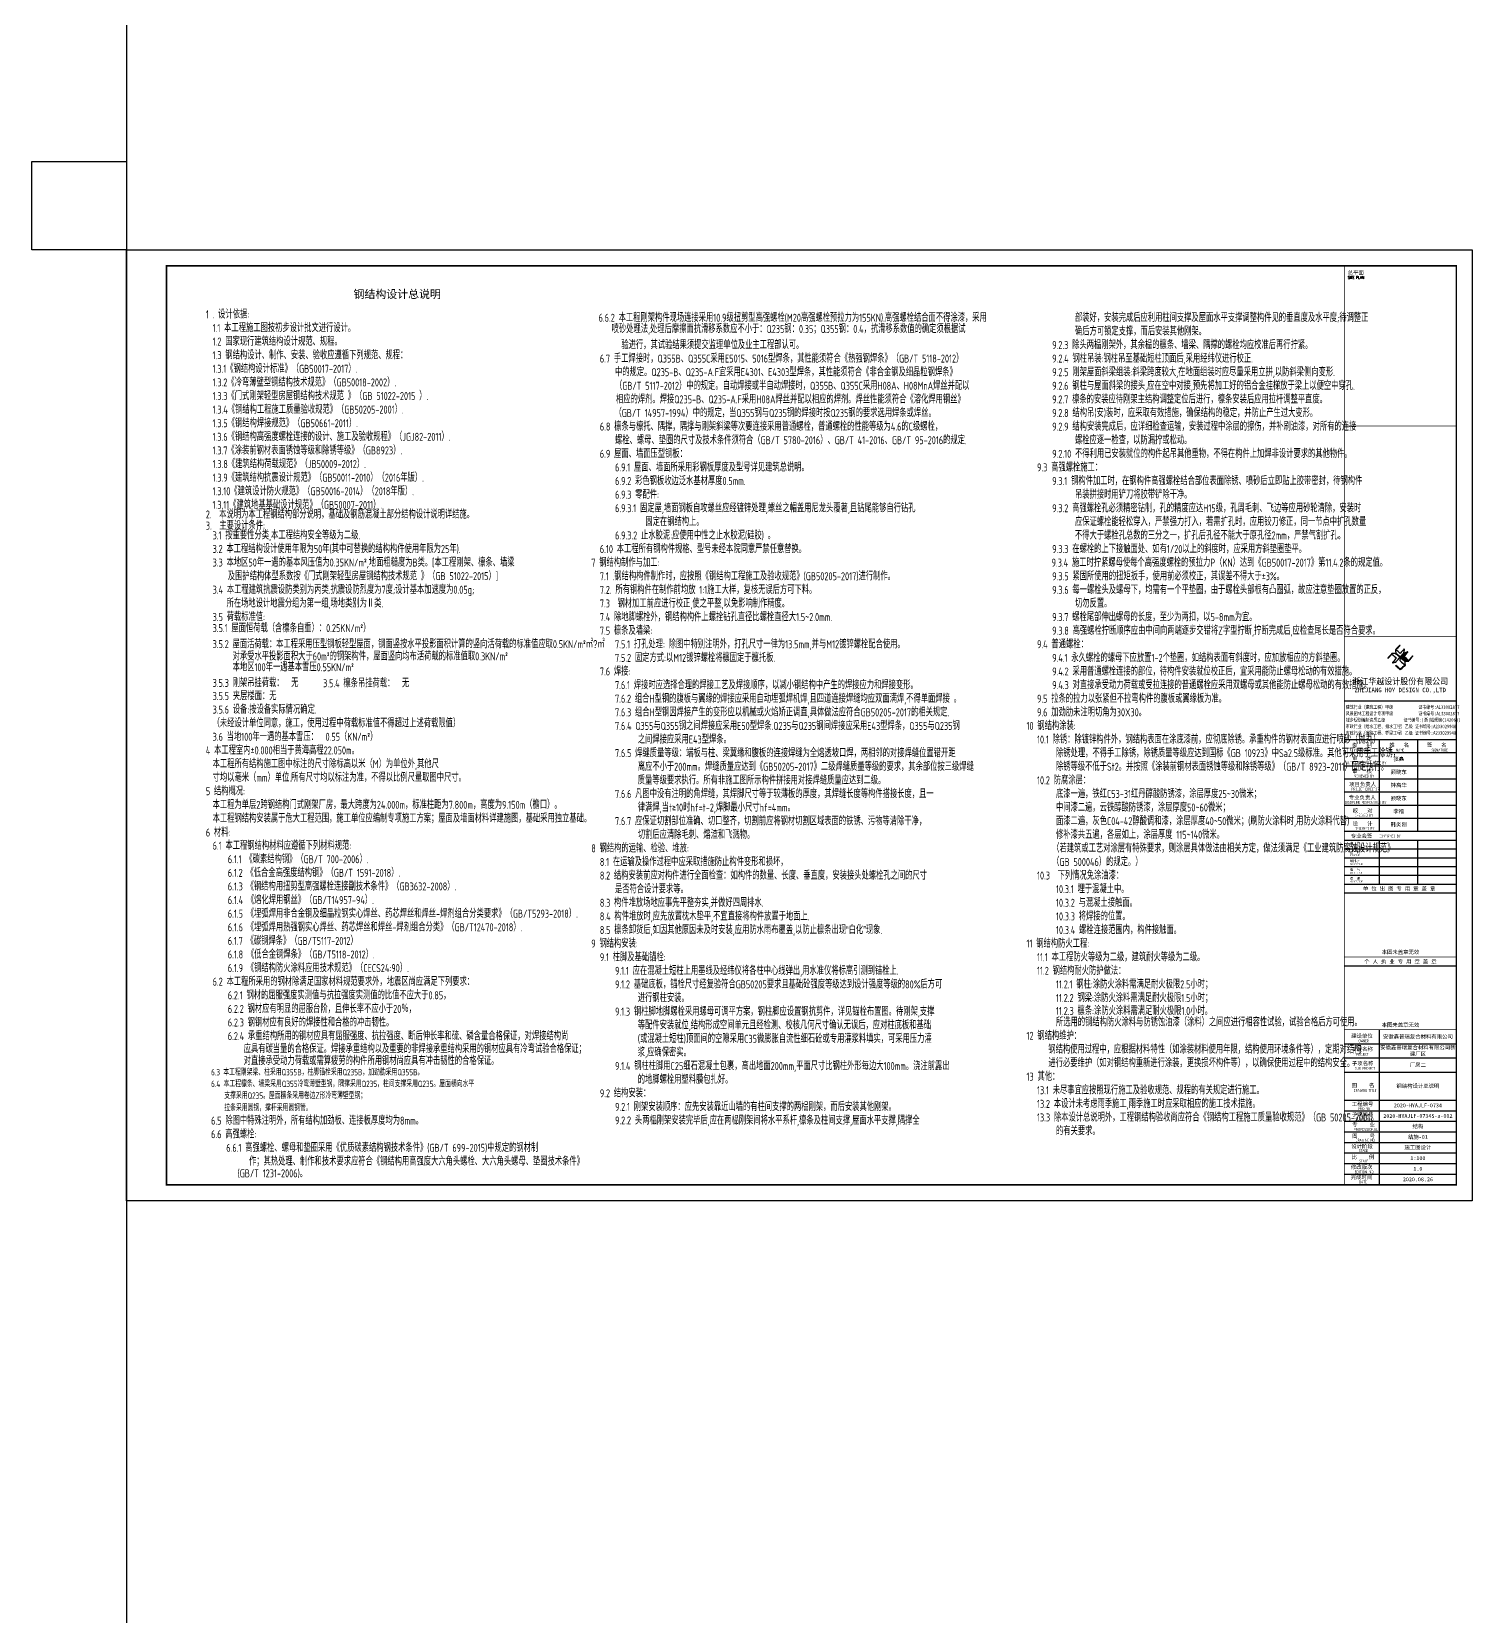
# Model space of a CAD drawing. Header units: millimetres. Extents: x 6950065 to 7140129, y 16284814 to 19754034.
# Drawn here: x 6950065 to 7040097, y 19009981 to 19108983 of the extents above; entities that cross this region are included whole.
import ezdxf
from ezdxf.enums import TextEntityAlignment as Align

# ---------------------------------------------------------------- set-up
doc = ezdxf.new("R2010")
doc.units = ezdxf.units.MM
doc.header["$LTSCALE"] = 1500
doc.header["$MEASUREMENT"] = 0
for name, color, linetype in [('C型钢', 6, 'Continuous'), ('PUB_TITLE', 4, 'Continuous'), ('TK', 4, 'Continuous'), ('USER', 3, 'Continuous')]:
    doc.layers.add(name, color=color, linetype=linetype)
doc.styles.add('-宋体', font='', dxfattribs={"width": 0.8})
doc.styles.add('11', font='')
doc.styles.add('HT', font='simhei.ttf', dxfattribs={"width": 0.7})
doc.styles.add('ROMANS', font='romans', dxfattribs={"width": 0.65, "height": 231.275})
doc.styles.add('TSSD_REIN', font='tssdeng.shx', dxfattribs={"width": 0.7, "bigfont": 'tssdchn.shx'})
doc.styles.add('图签宋体', font='', dxfattribs={"height": 300})
doc.styles.add('图签黑体', font='simhei.ttf', dxfattribs={"height": 550})
doc.styles.get('-宋体').set_extended_font_data('SimSun')
doc.styles.get('11').set_extended_font_data('SimSun')
doc.styles.get('图签宋体').set_extended_font_data('NSimSun')

# ---------------------------------------------------------------- blocks, each defined once
blk = doc.blocks.new('A$C053D6479')
at = {"layer": 'PUB_TITLE'}
h = blk.add_hatch(color=256, dxfattribs=at)
h.dxf.hatch_style = 1
edge = h.paths.add_edge_path()
edge.add_spline(control_points=[(1026, 827), (1105, 920), (1188, 1008), (1266, 1102)], knot_values=[13, 13, 13, 13, 14, 14, 14, 14], degree=3, periodic=0)
edge.add_spline(control_points=[(1266, 1102), (1258, 1111), (1249, 1119), (1239, 1116)], knot_values=[12, 12, 12, 12, 13, 13, 13, 13], degree=3, periodic=0)
edge.add_spline(control_points=[(1239, 1116), (1210, 1107), (1179, 1092), (1144, 1077)], knot_values=[11, 11, 11, 11, 12, 12, 12, 12], degree=3, periodic=0)
edge.add_spline(control_points=[(1144, 1077), (1109, 1063), (1069, 1053), (1047, 1038)], knot_values=[10, 10, 10, 10, 11, 11, 11, 11], degree=3, periodic=0)
edge.add_spline(control_points=[(1047, 1038), (1028, 1026), (1007, 992), (991, 972)], knot_values=[9, 9, 9, 9, 10, 10, 10, 10], degree=3, periodic=0)
edge.add_spline(control_points=[(991, 972), (942, 913), (899, 868), (849, 810)], knot_values=[8, 8, 8, 8, 9, 9, 9, 9], degree=3, periodic=0)
edge.add_spline(control_points=[(849, 810), (842, 801), (822, 776), (822, 775)], knot_values=[7, 7, 7, 7, 8, 8, 8, 8], degree=3, periodic=0)
edge.add_spline(control_points=[(822, 775), (823, 771), (848, 752), (859, 744)], knot_values=[6, 6, 6, 6, 7, 7, 7, 7], degree=3, periodic=0)
edge.add_spline(control_points=[(859, 744), (949, 670), (1035, 592), (1122, 521)], knot_values=[5, 5, 5, 5, 6, 6, 6, 6], degree=3, periodic=0)
edge.add_spline(control_points=[(1122, 521), (1153, 527), (1185, 530), (1217, 533)], knot_values=[4, 4, 4, 4, 5, 5, 5, 5], degree=3, periodic=0)
edge.add_spline(control_points=[(1217, 533), (1246, 535), (1293, 532), (1316, 542)], knot_values=[3, 3, 3, 3, 4, 4, 4, 4], degree=3, periodic=0)
edge.add_spline(control_points=[(1316, 542), (1327, 547), (1338, 565), (1349, 579)], knot_values=[2, 2, 2, 2, 3, 3, 3, 3], degree=3, periodic=0)
edge.add_spline(control_points=[(1349, 579), (1423, 670), (1507, 759), (1572, 848)], knot_values=[1, 1, 1, 1, 2, 2, 2, 2], degree=3, periodic=0)
edge.add_spline(control_points=[(1572, 848), (1564, 852), (1561, 861), (1551, 862)], knot_values=[0, 0, 0, 0, 1, 1, 1, 1], degree=3, periodic=0)
edge.add_spline(control_points=[(1551, 862), (1469, 769), (1393, 671), (1310, 579)], knot_values=[15, 15, 15, 15, 16, 16, 16, 16], degree=3, periodic=0)
edge.add_spline(control_points=[(1310, 579), (1216, 662), (1118, 742), (1026, 827)], knot_values=[14, 14, 14, 14, 15, 15, 15, 15], degree=3, periodic=0)
at = {"layer": 'TK'}
for points, knots in [([(555, 949), (624, 891), (699, 833), (760, 773), (689, 691), (614, 604), (539, 517), (529, 505), (516, 487), (506, 482), (492, 475), (469, 472), (452, 467), (416, 456), (383, 448), (342, 438), (323, 433), (297, 422), (293, 440), (291, 452), (313, 470), (322, 480), (400, 566), (477, 652), (553, 736), (460, 815), (366, 894), (270, 970), (183, 883), (101, 791), (16, 703), (-18, 714), (9, 735), (28, 755), (103, 838), (192, 930), (266, 1005), (319, 1009), (387, 1005), (442, 1007), (456, 1008), (472, 1011), (485, 1007), (507, 1000), (534, 967), (555, 949)], [0, 0, 0, 0, 1, 1, 1, 2, 2, 2, 3, 3, 3, 4, 4, 4, 5, 5, 5, 6, 6, 6, 7, 7, 7, 8, 8, 8, 9, 9, 9, 10, 10, 10, 11, 11, 11, 12, 12, 12, 13, 13, 13, 14, 14, 14, 15, 15, 15, 15]), ([(1031, 1298), (1066, 1286), (1054, 1262), (1045, 1224), (1036, 1188), (1031, 1158), (1024, 1121), (1020, 1104), (1017, 1085), (1012, 1071), (1004, 1052), (976, 1026), (956, 1003), (906, 946), (866, 899), (814, 839), (806, 829), (789, 806), (787, 806), (777, 804), (728, 856), (719, 864), (651, 922), (580, 978), (514, 1036), (509, 1106), (488, 1176), (479, 1247), (570, 1343), (663, 1436), (758, 1526), (764, 1523), (768, 1518), (774, 1515), (693, 1422), (599, 1343), (520, 1249), (607, 1171), (698, 1096), (789, 1021), (874, 1109), (950, 1206), (1031, 1298)], [0, 0, 0, 0, 1, 1, 1, 2, 2, 2, 3, 3, 3, 4, 4, 4, 5, 5, 5, 6, 6, 6, 7, 7, 7, 8, 8, 8, 9, 9, 9, 10, 10, 10, 11, 11, 11, 12, 12, 12, 13, 13, 13, 14, 14, 14, 14]), ([(1551, 862), (1561, 861), (1564, 852), (1572, 848), (1507, 759), (1423, 670), (1349, 579), (1338, 565), (1327, 547), (1316, 542), (1293, 532), (1246, 535), (1217, 533), (1185, 530), (1153, 527), (1122, 521), (1035, 592), (949, 670), (859, 744), (848, 752), (823, 771), (822, 775), (822, 776), (842, 801), (849, 810), (899, 868), (942, 913), (991, 972), (1007, 992), (1028, 1026), (1047, 1038), (1069, 1053), (1109, 1063), (1144, 1077), (1179, 1092), (1210, 1107), (1239, 1116), (1249, 1119), (1258, 1111), (1266, 1102), (1188, 1008), (1105, 920), (1026, 827), (1118, 742), (1216, 662), (1310, 579), (1393, 671), (1469, 769), (1551, 862)], [0, 0, 0, 0, 1, 1, 1, 2, 2, 2, 3, 3, 3, 4, 4, 4, 5, 5, 5, 6, 6, 6, 7, 7, 7, 8, 8, 8, 9, 9, 9, 10, 10, 10, 11, 11, 11, 12, 12, 12, 13, 13, 13, 14, 14, 14, 15, 15, 15, 16, 16, 16, 16]), ([(1097, 490), (1100, 425), (1106, 361), (1107, 294), (1018, 207), (925, 121), (830, 33), (818, 21), (800, 0), (787, 0), (768, -1), (725, 49), (712, 60), (662, 103), (616, 143), (568, 186), (545, 207), (518, 224), (499, 250), (501, 259), (511, 261), (516, 267), (609, 192), (696, 111), (785, 33), (883, 118), (977, 208), (1070, 298), (992, 373), (892, 456), (803, 534), (791, 544), (768, 561), (766, 569), (761, 588), (776, 634), (780, 655), (785, 690), (788, 721), (795, 746), (897, 661), (998, 576), (1097, 490)], [0, 0, 0, 0, 1, 1, 1, 2, 2, 2, 3, 3, 3, 4, 4, 4, 5, 5, 5, 6, 6, 6, 7, 7, 7, 8, 8, 8, 9, 9, 9, 10, 10, 10, 11, 11, 11, 12, 12, 12, 13, 13, 13, 14, 14, 14, 14])]:
    blk.add_open_spline(points, degree=3, knots=knots, dxfattribs=at)
blk = doc.blocks.new('GeYuanFrame_32007466', base_point=(20.09, 4.53))
at = {"layer": 'PUB_TITLE'}
for points in [[(803.09, 235.33), (803.09, 292.73)], [(827.09, 235.33), (827.09, 292.73)], [(803.09, 202.33), (803.09, 229.83)], [(827.09, 202.33), (827.09, 229.83)], [(803.09, 14.53), (803.09, 111.33)]]:
    blk.add_lwpolyline(points, dxfattribs=at)
at = {"layer": 'TK'}
for p, q in [((781.09, 316.93), (851.09, 316.93)), ((781.09, 284.53), (851.09, 284.53)), ((781.09, 276.33), (851.09, 276.33)), ((781.09, 268.13), (851.09, 268.13)), ((781.09, 259.93), (851.09, 259.93)), ((781.09, 251.73), (851.09, 251.73)), ((781.09, 243.53), (851.09, 243.53)), ((781.09, 235.33), (851.09, 235.33)), ((781.09, 235.33), (851.09, 235.33)), ((781.09, 102.53), (851.09, 102.53)), ((781.09, 93.73), (851.09, 93.73)), ((781.09, 84.93), (803.09, 84.93)), ((781.09, 84.93), (851.09, 84.93)), ((781.09, 67.37), (851.09, 67.37)), ((781.09, 67.33), (851.09, 67.33)), ((781.09, 60.77), (851.09, 60.77)), ((781.09, 54.17), (851.09, 54.17)), ((781.09, 47.57), (851.09, 47.57)), ((781.09, 40.97), (851.09, 40.97)), ((781.09, 34.37), (851.09, 34.37)), ((781.09, 27.77), (851.09, 27.77)), ((781.09, 21.17), (851.09, 21.17)), ((781.09, 14.53), (851.09, 14.53))]:
    blk.add_line(p, q, dxfattribs=at)
blk.add_lwpolyline([(20.09, 4.53), (20.09, 598.53), (861.09, 598.53), (861.09, 4.53)], close=True, dxfattribs=at)
at = {"layer": 'TK', "const_width": 1}
blk.add_lwpolyline([(45.09, 588.53), (851.09, 588.53), (851.09, 14.53), (45.09, 14.53)], close=True, dxfattribs=at)
at = {"layer": 'TK'}
for points, const_width in [([(781.09, 588.53), (781.09, 14.53)], 0.4), ([(781.09, 488.5), (851.09, 488.5)], 0.35), ([(781.09, 357.14), (851.09, 357.14)], 0.35), ([(781.09, 292.73), (851.09, 292.73)], 0.35), ([(781.09, 292.73), (851.09, 292.73)], 0.35), ([(781.09, 235.33), (851.09, 235.33)], 0.35), ([(781.09, 202.33), (851.09, 202.33)], 0.35), ([(781.09, 156.83), (851.09, 156.83)], 0.35), ([(781.09, 111.33), (851.09, 111.33)], 0.35), ([(781.09, 67.37), (851.09, 67.37)], 0.35)]:
    blk.add_lwpolyline(points, dxfattribs=dict(at, const_width=const_width))
for points in [[(781.09, 292.73), (851.09, 292.73)], [(781.09, 235.33), (851.09, 235.33)], [(781.09, 229.83), (851.09, 229.83)], [(781.09, 224.33), (851.09, 224.33)], [(781.09, 218.83), (851.09, 218.83)], [(781.09, 213.33), (851.09, 213.33)], [(781.09, 207.83), (851.09, 207.83)], [(781.09, 202.33), (851.09, 202.33)], [(781.09, 196.83), (851.09, 196.83)], [(781.09, 151.33), (851.09, 151.33)]]:
    blk.add_lwpolyline(points, dxfattribs=at)
at = {"layer": 'PUB_TITLE', "xscale": 0.01000000000021828, "yscale": 0.01000000000021828, "zscale": 0.01}
blk.add_blockref('A$C053D6479', (808.19, 336.27), dxfattribs=at)
at = {"layer": 'TK', "style": '图签宋体'}
for s, height, p in [('总平面', 2.4, (783.23, 583.28)), ('类   别', 2.4, (785.97, 288.09)), ('姓   名', 2.4, (809.2, 288.09)), ('签   名', 2.4, (832.68, 288.09)), ('审   定', 2.4, (785.97, 279.89)), ('审   核', 2.4, (785.97, 271.69)), ('专业负责人', 2.4, (783.89, 255.29)), ('项目负责人', 2.4, (784.13, 263.49)), ('校   对', 2.4, (786.38, 247.09)), ('设   计', 2.4, (786.36, 238.89)), ('建  筑', 1.44, (784.61, 227.11)), ('专业会签', 2.4, (785.12, 231.24)), ('结  构', 1.44, (784.61, 221.61)), ('给排水', 1.44, (784.61, 216.11)), ('电  气', 1.44, (784.61, 210.61)), ('暖  通', 1.44, (784.61, 205.11)), ('单 位 出 图 专 用 章 盖 章', 2.4, (792.72, 198.35)), ('本图未盖章无效', 2.4, (804.43, 158.7)), ('个 人 执 业 专 用 章 盖 章', 2.4, (793.52, 152.77)), ('建设单位', 2.4, (785.39, 106.33)), ('本图未盖章无效', 2.4, (804.43, 113.2)), ('工程名称', 2.4, (785.47, 98.12)), ('子项名称', 2.4, (785.85, 89.14)), ('图    名', 2.4, (785.63, 75.5)), ('工程编号', 2.4, (785.77, 63.77)), ('子项编号', 2.4, (785.77, 57.19)), ('专    业', 2.4, (786.01, 50.88)), ('设计阶段', 2.4, (785.45, 37.32)), ('图    号', 2.4, (786.02, 43.77)), ('比    例', 2.4, (785.59, 30.63)), ('完成时间', 2.4, (785.11, 18.02)), ('修改版次', 2.4, (785.24, 24.41))]:
    blk.add_text(s, height=height, dxfattribs=at).set_placement(p)
at = {"layer": 'TK'}
for s, height, style, width, p in [('SITE PLAN', 1.697, 'ROMANS', 0.76, (783.35, 580.49)), ('建筑行业（建筑工程）甲级           证书编号:A133002877', 2.2, '-宋体', 0.8, (782, 311.83)), ('风景园林工程设计专项甲级           证书编号:A133002877', 2.2, '-宋体', 0.8, (782, 307.81)), ('城乡规划编制资质乙级        证书编号:[浙]城规编(142069)', 2.2, '-宋体', 0.8, (782, 303.82)), ('市政行业（给水工程、排水工程）乙级 证书编号:A233029948', 2.2, '-宋体', 0.8, (782, 299.74)), ('市政行业（道路工程、桥梁工程）乙级 证书编号:A233029948', 2.2, '-宋体', 0.8, (782, 295.69)), ('AUTHORIZED FOR ISSUE BY', 1.8, 'TSSD_REIN', 0.7, (782.12, 277.17)), ('CATEGORY', 1.8, 'TSSD_REIN', 0.7, (788.32, 285.17)), ('NAME', 1.8, 'TSSD_REIN', 0.7, (813.51, 285.17)), ('SIGNATURE', 1.8, 'TSSD_REIN', 0.7, (835.66, 285.17)), ('REVIEWED BY', 1.8, 'TSSD_REIN', 0.7, (787.36, 268.91)), ('PROJECT DIRECTOR', 1.8, 'TSSD_REIN', 0.7, (785.55, 260.74)), ('DISCIPLINE RESPONSIBLE BY', 1.8, 'TSSD_REIN', 0.7, (781.57, 252.48)), ('CHECKED BY', 1.8, 'TSSD_REIN', 0.7, (787.75, 244.44)), ('DESIGNED BY', 1.8, 'TSSD_REIN', 0.7, (787.76, 236.27)), ('CONFIRMED BY', 1.8, 'TSSD_REIN', 0.7, (802.94, 231.42)), ('ARCHITECTURE', 1.08, 'TSSD_REIN', 0.7, (784.65, 225.34)), ('STRUCTURE', 1.08, 'TSSD_REIN', 0.7, (784.65, 219.84)), ('ARCHITECTURE', 1.08, 'TSSD_REIN', 0.7, (784.65, 214.34)), ('ARCHITECTURE', 1.08, 'TSSD_REIN', 0.7, (784.65, 208.84)), ('ARCHITECTURE', 1.08, 'TSSD_REIN', 0.7, (784.65, 203.34)), ('OWNER', 1.8, 'TSSD_REIN', 0.7, (789.98, 103.48)), ('PROJECT', 1.8, 'TSSD_REIN', 0.7, (788.52, 95.02)), ('SUB-PROJECT', 1.8, 'TSSD_REIN', 0.7, (787.86, 86.3)), ('DRAWING TITLE', 1.8, 'TSSD_REIN', 0.7, (786.97, 72.53)), ('PRO N0.', 1.8, 'TSSD_REIN', 0.7, (790.01, 61.15)), ('PROFESSIONAL', 1.8, 'TSSD_REIN', 0.8, (786.88, 48.15)), ('SUBITEM NO.', 1.8, 'TSSD_REIN', 0.7, (788.15, 54.58)), ('DRAWING NO.', 1.8, 'TSSD_REIN', 0.7, (788.19, 41.45)), ('STAGE', 1.8, 'TSSD_REIN', 0.7, (790.09, 35.03)), ('SCALE', 1.8, 'TSSD_REIN', 0.7, (790.38, 28.42)), ('EDITION NO.', 1.8, 'TSSD_REIN', 0.8, (787.53, 21.64)), ('DATE', 1.8, 'TSSD_REIN', 0.7, (790.33, 15.45))]:
    blk.add_text(s, height=height, dxfattribs=dict(at, style=style, width=width)).set_placement(p)
for s, height, style, width, p in [('浙江华越设计股份有限公司', 3.96, 'HT', 0.9, (816.07, 329.16)), ('ZHEJIANG HOY DESIGN CO.,LTD', 2.8, '图签黑体', 1.11, (816.06, 323.29))]:
    blk.add_text(s, height=height, dxfattribs=dict(at, style=style, width=width)).set_placement(p, align=Align.MIDDLE)
at = {"layer": 'TK', "char_height": 2.4, "attachment_point": 5, "style": '图签宋体'}
for s, insert, width in [('张矗', (815.09, 280.4), 24), ('顾晓东', (815.09, 272.23), 24), ('钟高华', (815.09, 264.03), 24), ('顾晓东', (815.09, 255.76), 24), ('李福', (815.09, 247.63), 24), ('韩炎刚', (815.09, 239.43), 24), ('安徽鑫普瑞复合材料有限公司新建厂区', (827.09, 98.13), 48), ('安徽鑫普瑞复合材料有限公司', (827.09, 106.93), 48), ('厂房二', (827.09, 89.33), 48), ('钢结构设计总说明', (827.09, 76.13), 48), ('2020-HYAJLF-0734', (827.09, 64.07), 48), ('2020-HYAJLF-0734S-a-002', (827.09, 57.47), 48), ('结构', (827.09, 50.87), 48), ('结施-01', (827.09, 44.27), 48), ('施工图设计', (827.09, 37.67), 48), ('1:100', (827.09, 31.07), 48), ('1.0', (827.09, 24.47), 48), ('2020.08.26', (827.09, 17.88), 48)]:
    blk.add_mtext(s, dxfattribs=dict(at, insert=insert, width=width))

msp = doc.modelspace()

# ---------------------------------------------------------------- linework, layer by layer
at = {"layer": 'C型钢', "color": 3}
msp.add_lwpolyline([(6955997, 19754034.2), (6955997, 16284813.9)], dxfattribs=at)
msp.add_lwpolyline([(6950064.6, 19100872.3), (6955997, 19100872.3), (6955997, 19095346), (6950064.6, 19095346)], close=True, dxfattribs=at)

# ---------------------------------------------------------------- block references
at = {"layer": 'C型钢', "color": 3, "xscale": 100, "yscale": 100, "zscale": 100}
msp.add_blockref('GeYuanFrame_32007466', (6955997, 19035946), dxfattribs=at)

# ---------------------------------------------------------------- texts
at = {"style": '11'}
msp.add_text('钢结构设计总说明', height=500, dxfattribs=at).set_placement((6970179.4, 19092337))
at = {"color": 145, "style": 'TSSD_REIN', "width": 0.7}
for s, p in [('1 . 设计依据:', (6960947.2, 19091071.5)), ('2.  本说明为本工程钢结构部分说明，基础及钢筋混凝土部分结构设计说明详结施。', (6960947.2, 19078572.5)), ('3.  主要设计条件:', (6960947.2, 19077873.5)), ('7 钢结构制作与加工:', (6985036.4, 19075560.5)), ('10 钢结构涂装:', (7012235.7, 19065360.5)), ('5 结构概况:', (6960947.2, 19061279.9)), ('6 材料:', (6960947.2, 19058699.2)), ('8 钢结构的运输、检验、堆放:', (6985036.4, 19057710.5)), ('9 钢结构安装:', (6985036.4, 19051760.5)), ('11 钢结构防火工程:', (7012235.7, 19051760.5)), ('12 钢结构维护：', (7012235.7, 19045997.2)), ('13 其他：', (7012235.7, 19043447.2))]:
    msp.add_text(s, height=500, dxfattribs=at).set_placement(p)
at = {"style": 'TSSD_REIN', "width": 0.7}
for s, p in [('1.1 本工程施工图按初步设计批文进行设计。', (6961371.8, 19090221.5)), ('    6.6.2 本工程刚架构件现场连接采用10.9级扭剪型高强螺栓(M20高强螺栓预拉力为155KN).高强螺栓结合面不得涂漆，采用', (6984544.1, 19090860.5)), ('          部装好，安装完成后应利用柱间支撑及屋面水平支撑调整构件见的垂直度及水平度;待调整正', (7012892.4, 19090860.5)), ('1.2 国家现行建筑结构设计规范、规程。', (6961371.8, 19089371.5)), ('          验进行，其试验结果须提交监理单位及业主工程部认可。', (6984544.1, 19089160.5)), ('    9.2.3 除头两榀刚架外，其余榀的檩条、墙梁、隅撑的螺栓均应校准后再行拧紧。', (7012892.4, 19089160.5)), ('          确后方可锁定支撑，而后安装其他刚架。', (7012892.4, 19090010.5)), ('1.3 钢结构设计、制作、安装、验收应遵循下列规范、规程：', (6961371.8, 19088521.5)), ('6.7 手工焊接时，Q355B、Q355C采用E5015、5016型焊条，其性能须符合《热强钢焊条》（GB/T 5118-2012）', (6985571.1, 19088310.5)), ('    9.2.4 钢柱吊装:钢柱吊至基础短柱顶面后,采用经纬仪进行校正.', (7012892.4, 19088310.5)), ('1.3.1《钢结构设计标准》（GB50017-2017）.', (6961371.8, 19087671.5)), ('    中的规定。Q235-B、Q235-A.F宜采用E4301、E4303型焊条，其性能须符合《非合金钢及细晶粒钢焊条》', (6985571.1, 19087460.5)), ('    9.2.5 刚架屋面斜梁组装:斜梁跨度较大,在地面组装时应尽量采用立拼,以防斜梁侧向变形.', (7012892.4, 19087460.5)), ('1.3.2《冷弯薄壁型钢结构技术规范》（GB50018-2002）.', (6961371.8, 19086821.5)), ('    （GB/T 5117-2012）中的规定。自动焊接或半自动焊接时，Q355B、Q355C采用H08A、H08MnA焊丝并配以', (6985571.1, 19086610.5)), ('    9.2.6 钢柱与屋面斜梁的接头,应在空中对接,预先将加工好的铝合金挂梯放于梁上以便空中穿孔.', (7012892.4, 19086610.5)), ('1.3.3《门式刚架轻型房屋钢结构技术规范 》（GB 51022-2015 ）.', (6961371.8, 19085971.5)), ('1.3.4《钢结构工程施工质量验收规范》（GB50205-2001）.', (6961371.8, 19085121.5)), ('    相应的焊剂。焊接Q235-B、Q235-A.F采用H08A焊丝并配以相应的焊剂。焊丝性能须符合《溶化焊用钢丝》', (6985631.1, 19085760.5)), ('    9.2.7 檩条的安装应待刚架主结构调整定位后进行，檩条安装后应用拉杆调整平直度。', (7012892.4, 19085760.5)), ('1.3.5《钢结构焊接规范》（GB50661-2011）.', (6961371.8, 19084271.5)), ('   （GB/T 14957-1994）中的规定，当Q355钢与Q235钢的焊接时按Q235钢的要求选用焊条或焊丝。', (6985776.6, 19084910.5)), ('    9.2.8 结构吊(安)装时，应采取有效措施，确保结构的稳定，并防止产生过大变形。', (7012892.4, 19084910.5)), ('1.3.6《钢结构高强度螺栓连接的设计、施工及验收规程》（JGJ82-2011）.', (6961371.8, 19083421.5)), ('6.8 檩条与檩托、隅撑，隅撑与刚架斜梁等次要连接采用普通螺栓，普通螺栓的性能等级为4.6的C级螺栓，', (6985571.1, 19084060.5)), ('    螺栓、螺母、垫圈的尺寸及技术条件须符合（GB/T 5780-2016）、GB/T 41-2016、GB/T 95-2016的规定.', (6985571.1, 19083210.5)), ('    9.2.9 结构安装完成后，应详细检查运输，安装过程中涂层的擦伤，并补刷油漆，对所有的连接', (7012892.4, 19084060.5)), ('          螺栓应逐一检查，以防漏拧或松动。', (7012892.4, 19083210.5)), ('1.3.7《涂装前钢材表面锈蚀等级和除锈等级》（GB8923）.', (6961371.8, 19082571.5)), ('6.9 屋面、墙面压型钢板：', (6985571.1, 19082360.5)), ('    9.2.10 不得利用已安装就位的构件起吊其他重物，不得在构件上加焊非设计要求的其他物件。', (7012892.4, 19082360.5)), ('1.3.8《建筑结构荷载规范》（JB50009-2012）.', (6961371.8, 19081721.5)), ('9.3 高强螺栓施工：', (7012892.4, 19081510.5)), ('1.3.9《建筑结构抗震设计规范》（GB50011-2010）（2016年版）.', (6961371.8, 19080871.5)), ('    9.3.1 钢构件加工时，在钢构件高强螺栓结合部位表面除锈、喷砂后立即贴上胶带密封，待钢构件', (7012892.4, 19080660.5)), ('1.3.10《建筑设计防火规范》（GB50016-2014）（2018年版）.', (6961371.8, 19080021.5)), ('1.3.11《建筑地基基础设计规范》（GB50007-2011）.', (6961371.8, 19079171.5)), ('    6.9.3 零配件:', (6985571.1, 19079810.5)), ('          吊装拼接时用铲刀将胶带铲除干净。', (7012892.4, 19079810.5)), ('    6.9.3.1 固定屋,墙面钢板自攻螺丝应经镀锌处理,螺丝之帽盖用尼龙头覆著,且钻尾能够自行钻孔', (6985571.1, 19078960.5)), ('    9.3.2 高强螺栓孔必须精密钻制，孔的精度应达H15级，孔周毛刺、飞边等应用砂轮清除，安装时', (7012892.4, 19078960.5)), ('    6.9.3.2 止水胶泥:应使用中性之止水胶泥(硅胶) 。', (6985571.1, 19077260.5)), ('            固定在钢结构上。', (6985571.1, 19078110.5)), ('          应保证螺栓能轻松穿入，严禁强力打入，若需扩孔时，应用铰刀修正，同一节点中扩孔数量', (7012892.4, 19078110.5)), ('          不得大于螺栓孔总数的三分之一，扩孔后孔径不能大于原孔径2mm，严禁气割扩孔。', (7012892.4, 19077260.5)), ('6.10 本工程所有钢构件规格、型号未经本院同意严禁任意替换。', (6985571.1, 19076410.5)), ('    9.3.3 在螺栓的上下接触面处、如有1/20以上的斜度时，应采用方斜垫圈垫平。', (7012892.4, 19076410.5)), ('   9.3.4 施工时拧紧螺母使每个高强度螺栓的预拉力P（KN）达到《GB50017-2017》第11.4.2条的规定值。', (7013090.8, 19075560.5)), ('7.1 .钢结构构件制作时，应按照《钢结构工程施工及验收规范》(GB50205-2017)进行制作。', (6985571.1, 19074710.5)), ('    9.3.5 紧固所使用的扭矩扳手，使用前必须校正，其误差不得大于%%P3%%%。', (7012892.4, 19074710.5)), ('7.2. 所有钢构件在制作前均放 1:1施工大样，复核无误后方可下料。', (6985571.1, 19073860.5)), ('    9.3.6 每一螺栓头及螺母下，均需有一个平垫圈，由于螺栓头部根有凸圈弧，故应注意垫圈放置的正反，', (7012892.4, 19073860.5)), ('7.3  钢材加工前应进行校正,使之平整,以免影响制作精度。', (6985571.1, 19073010.5)), ('          切勿反置。', (7012892.4, 19073010.5)), ('3.5 荷载标准值:', (6961371.8, 19072167.5)), ('7.4 除地脚螺栓外，钢结构构件上螺拴钻孔直径比螺栓直径大1.5~2.0mm.', (6985571.1, 19072160.5)), ('7.5 檩条及墙梁:', (6985571.1, 19071310.5)), ('    9.3.7 螺栓尾部伸出螺母的长度，至少为两扣，以5-8mm为宜。', (7012892.4, 19072160.5)), ('    9.3.8 高强螺栓拧断顺序应由中间向两端逐步交错将Z字型拧断,拧断完成后,应检查尾长是否符合要求。', (7012892.4, 19071310.5)), ('    7.5.1 打孔处理: 除图中特别注明外，打孔尺寸一律为13.5mm,并与M12镀锌螺栓配合使用。', (6985571.1, 19070460.5)), ('9.4 普通螺栓：', (7012892.4, 19070460.5)), ('    7.5.2 固定方式:以M12镀锌螺栓将檩固定于檩托板.', (6985571.1, 19069610.5)), ('    9.4.1 永久螺栓的螺母下应放置1-2个垫圈，如结构表面有斜度时，应加放相应的方斜垫圈。', (7012892.4, 19069610.5)), ('7.6 焊接:', (6985571.1, 19068760.5)), ('    9.4.2 采用普通螺栓连接的部位，待构件安装就位校正后，宜采用能防止螺母松动的有效措施。', (7012892.4, 19068760.5)), ('    7.6.1 焊接时应选择合理的焊接工艺及焊接顺序，以减小钢结构中产生的焊接应力和焊接变形。', (6985571.1, 19067910.5)), ('    9.4.3 对直接承受动力荷载或受拉连接的普通螺栓应采用双螺母或其他能防止螺母松动的有效措施。', (7012892.4, 19067910.5)), ('    7.6.2 组合H型钢的腹板与翼缘的焊接应采用自动埋弧焊机焊,且四道连接焊缝均应双面满焊,不得单面焊接 。', (6985571.1, 19067060.5)), ('9.5 拉条的拉力以张紧但不拉弯构件的腹板或翼缘板为准。', (7012892.4, 19067060.5)), ('（未经设计单位同意，施工，使用过程中荷载标准值不得超过上述荷载限值）', (6961371.8, 19065529.9)), ('    7.6.3 组合H型钢因焊接产生的变形应以机械或火焰矫正调直,具体做法应符合GB50205-2017的相关规定.', (6985571.1, 19066210.5)), ('    7.6.4 Q355与Q355钢之间焊接应采用E50型焊条.Q235与Q235钢间焊接应采用E43型焊条，Q355与Q235钢', (6985571.1, 19065360.5)), ('9.6 加劲肋未注明切角为30X30。', (7012892.4, 19066210.5)), ('          之间焊接应采用E43型焊条。', (6985571.1, 19064510.5)), ('10.1 除锈：除镀锌构件外，钢结构表面在涂底漆前，应彻底除锈。承重构件的钢材表面应进行喷砂（抛丸）', (7012892.4, 19064510.5)), ('    7.6.5 焊缝质量等级：端板与柱、梁翼缘和腹板的连接焊缝为全熔透坡口焊，两相邻的对接焊缝位置错开距', (6985571.1, 19063660.5)), ('     除锈处理，不得手工除锈，除锈质量等级应达到国标《GB 10923》中Sa2.5级标准。其他可采用手工除锈，', (7012892.4, 19063660.5)), ('本工程所有结构施工图中标注的尺寸除标高以米（M）为单位外,其他尺', (6961371.8, 19062979.9)), ('          离应不小于200mm。焊缝质量应达到《GB50205-2017》二级焊缝质量等级的要求，其余部位按三级焊缝', (6985571.1, 19062810.5)), ('     除锈等级不低于St2。并按照《涂装前钢材表面锈蚀等级和除锈等级》（GB/T 8923-2011）固定执行。', (7012892.4, 19062810.5)), ('寸均以毫米（mm）单位.所有尺寸均以标注为准，不得以比例尺量取图中尺寸。', (6961371.8, 19062129.9)), ('          质量等级要求执行。所有非施工图所示构件拼接用对接焊缝质量应达到二级。', (6985571.1, 19061960.5)), ('10.2 防腐涂层：', (7012892.4, 19061960.5)), ('    7.6.6 凡图中没有注明的角焊缝，其焊脚尺寸等于较薄板的厚度，其焊缝长度等构件搭接长度，且一', (6985571.1, 19061110.5)), ('     底漆一遍，铁红C53-31红丹醇酸防锈漆，涂层厚度25~30微米；', (7012892.4, 19061110.5)), ('    7.6.7 应保证切割部位准确、切口整齐，切割前应将钢材切割区域表面的铁锈、污物等清除干净，', (6985571.1, 19059410.5)), ('          律满焊,当t\x9310时hf=t-2,焊脚最小尺寸hf=4mm。', (6985571.1, 19060260.5)), ('     面漆二遍，灰色C04-42醇酸调和漆，涂层厚度40~50微米；(刷防火涂料时,用防火涂料代替)', (7012892.4, 19059410.5)), ('     中间漆二遍，云铁醇酸防锈漆，涂层厚度50~60微米；', (7012892.4, 19060260.5)), ('          切割后应清除毛刺、熔渣和飞溅物。', (6985571.1, 19058560.5)), ('     修补漆共五遍，各层如上，涂层厚度 115~140微米。', (7012892.4, 19058560.5)), ('6.1 本工程钢结构材料应遵循下列材料规范:', (6961371.8, 19057879.9)), ('    （若建筑或工艺对涂层有特殊要求，则涂层具体做法由相关方定，做法须满足《工业建筑防腐蚀设计规范》', (7012892.4, 19057710.5)), ('    6.1.1 《碳素结构钢》（GB/T 700-2006）.', (6961371.8, 19057029.9)), ('8.1 在运输及操作过程中应采取措施防止构件变形和损坏，', (6985571.1, 19056860.5)), ('    （GB 500046）的规定。）', (7012892.4, 19056860.5)), ('8.2 结构安装前应对构件进行全面检查：如构件的数量、长度、垂直度，安装接头处螺栓孔之间的尺寸', (6985571.1, 19056010.5)), ('10.3  下列情况免涂油漆：', (7012892.4, 19056010.5)), ('    6.1.3 《钢结构用扭剪型高强螺栓连接副技术条件》（GB3632-2008）.', (6961371.8, 19055329.9)), ('    6.1.4 《熔化焊用钢丝》（GB/T14957-94）.', (6961371.8, 19054479.9)), ('    是否符合设计要求等。', (6985571.1, 19055160.5)), ('     10.3.1 埋于混凝土中。', (7012892.4, 19055160.5)), ('8.3 构件堆放场地应事先平整夯实,并做好四周排水.', (6985571.1, 19054310.5)), ('8.4 构件堆放时,应先放置枕木垫平,不宜直接将构件放置于地面上.', (6985571.1, 19053460.5)), ('     10.3.2 与混凝土接触面。', (7012892.4, 19054310.5)), ('     10.3.3 将焊接的位置。', (7012892.4, 19053460.5)), ('8.5 檩条卸货后,如因其他原因未及时安装,应用防水雨布覆盖,以防止檩条出现“白化”现象.', (6985571.1, 19052610.5)), ('     10.3.4 螺栓连接范围内，构件接触面。', (7012892.4, 19052610.5)), ('    6.1.7 《碳钢焊条》（GB/T5117-2012）', (6961371.8, 19051929.9)), ('    6.1.8 《低合金钢焊条》（GB/T5118-2012）.', (6961371.8, 19051079.9)), ('9.1 柱脚及基础锚栓:', (6985571.1, 19050910.5)), ('    6.1.9 《钢结构防火涂料应用技术规范》（CECS24:90）.', (6961371.8, 19050229.9)), ('    9.1.1 应在混凝土短柱上用墨线及经纬仪将各柱中心线弹出,用水准仪将标高引测到锚栓上.', (6985571.1, 19050060.5)), ('11.2 钢结构耐火防护做法：', (7012892.4, 19050060.5)), ('6.2 本工程所采用的钢材除满足国家材料规范要求外，地震区尚应满足下列要求：', (6961371.8, 19049379.9)), ('    6.2.1 钢材的屈服强度实测值与抗拉强度实测值的比值不应大于0.85，', (6961371.8, 19048529.9)), ('    9.1.2 基础底板，锚栓尺寸经复验符合GB50205要求且基础砼强度等级达到设计强度等级的80%%%后方可', (6985571.1, 19049210.5)), ('    6.2.2 钢材应有明显的屈服台阶，且伸长率不应小于20％，', (6961371.8, 19047679.9)), ('          进行钢柱安装。', (6985571.1, 19048360.5)), ('    6.2.3 钢钢材应有良好的焊接性和合格的冲击韧性。', (6961371.8, 19046829.9)), ('          等配件安装就位,结构形成空间单元且经检测、校核几何尺寸确认无误后，应对柱底板和基础', (6985571.1, 19046660.5)), ('     所选用的钢结构防火涂料与防锈蚀油漆（涂料）之间应进行相容性试验，试验合格后方可使用。', (7012892.4, 19046847.2)), ('          (或混凝土短柱)顶面间的空隙采用C35微膨胀自流性细石砼或专用灌浆料填实，可采用压力灌', (6985571.1, 19045810.5)), ('          浆,应确保密实。', (6985571.1, 19044960.5)), ('   钢结构使用过程中，应根据材料特性（如涂装材料使用年限，结构使用环境条件等），定期对结构', (7012892.4, 19045147.2)), ('    9.1.4 钢柱柱脚用C25细石混凝土包裹，高出地面200mm,平面尺寸比钢柱外形每边大100mm。浇注前露出', (6985571.1, 19044110.5)), ('   进行必要维护（如对钢结构重新进行涂装，更换损坏构件等），以确保使用过程中的结构安全。', (7012892.4, 19044297.2)), ('          的地脚螺栓用塑料膜包扎好。', (6985571.1, 19043260.5)), ('13.1 未尽事宜应按照现行施工及验收规范、规程的有关规定进行施工。', (7012892.4, 19042597.2)), ('9.2 结构安装：', (6985571.1, 19042410.5)), ('    9.2.1 刚架安装顺序：应先安装靠近山墙的有柱间支撑的两榀刚架，而后安装其他刚架。', (6985571.1, 19041560.5)), ('13.2 本设计未考虑雨季施工,雨季施工时应采取相应的施工技术措施。', (7012892.4, 19041747.2)), ('6.5 除图中特殊注明外，所有结构加劲板、连接板厚度均为8mm。', (6961276.7, 19040700.1)), ('    9.2.2 头两榀刚架安装完毕后,应在两榀刚架间将水平系杆,檩条及柱间支撑,屋面水平支撑,隅撑全', (6985571.1, 19040710.5)), ('13.3 除本设计总说明外，工程钢结构验收尚应符合《钢结构工程施工质量验收规范》（GB 50205-2001）', (7012892.4, 19040897.2)), ('6.6 高强螺栓:', (6961276.7, 19039850.1)), ('     的有关要求。', (7012892.4, 19040047.2)), ('    6.6.1 高强螺栓、螺母和垫圈采用《优质碳素结构钢技术条件》(GB/T 699-2015)中规定的钢材制', (6961276.7, 19039000.1)), ('          作；其热处理、制作和技术要求应符合《钢结构用高强度大六角头螺栓、大六角头螺母、垫圈技术条件》', (6961276.7, 19038150.1)), ('(GB/T 1231-2006)。', (6962931.2, 19037407))]:
    msp.add_text(s, height=500, dxfattribs=at).set_placement(p)
msp.add_text('喷砂处理法,处理后摩擦面抗滑移系数应不小于：Q235钢：0.35；Q355钢：0.4，抗滑移系数值的确定须根据试', height=500, dxfattribs=at).set_placement((6986307.9, 19090010.5), align=Align.BOTTOM_LEFT)
at = {"color": 6, "style": 'TSSD_REIN', "width": 0.7}
for s, p in [('    6.1.2 《低合金高强度结构钢》（GB/T 1591-2018）.', (6961371.8, 19056179.9)), ('    6.1.5 《埋弧焊用非合金钢及细晶粒钢实心焊丝、药芯焊丝和焊丝-焊剂组合分类要求》（GB/T5293-2018）.', (6961371.8, 19053629.9)), ('    6.1.6 《埋弧焊用热强钢实心焊丝、药芯焊丝和焊丝-焊剂组合分类》（GB/T12470-2018）.', (6961371.8, 19052779.9))]:
    msp.add_text(s, height=500, dxfattribs=at).set_placement(p)
at = {"color": 2, "style": 'TSSD_REIN', "width": 0.7}
for s, p in [('    6.2.4 承重结构所用的钢材应具有屈服强度、抗拉强度、断后伸长率和硫、磷含量合格保证，对焊接结构尚', (6961371.8, 19045979.9)), ('应具有碳当量的合格保证。焊接承重结构以及重要的非焊接承重结构采用的钢材应具有冷弯试验合格保证；', (6963313.7, 19045179.9)), ('对直接承受动力荷载或需算疲劳的构件所用钢材尚应具有冲击韧性的合格保证。 ', (6963313.7, 19044432.3))]:
    msp.add_text(s, height=500, dxfattribs=at).set_placement(p)
at = {"layer": 'USER', "style": 'TSSD_REIN', "width": 0.7}
for s, height, p in [('    6.9.1 屋面、墙面所采用彩钢板厚度及型号详见建筑总说明。', 500, (6985571.1, 19081510.5)), ('    6.9.2 彩色钢板收边泛水基材厚度0.5mm.', 500, (6985571.1, 19080660.5)), ('3.1 按重要性分类,本工程结构安全等级为二级.', 500, (6961371.8, 19077267.5)), ('3.2 本工程结构设计使用年限为50年(其中可替换的结构构件使用年限为25年).', 500, (6961371.8, 19076417.5)), ('3.3 本地区50年一遇的基本风压值为0.35KN/m\x8c2\x8d,地面粗糙度为B类。[本工程刚架、檩条、墙梁', 500, (6961371.8, 19075567.5)), ('    及围护结构体型系数按《门式刚架轻型房屋钢结构技术规范 》（GB 51022-2015）]', 500, (6961371.8, 19074717.5)), ('3.4 本工程建筑抗震设防类别为丙类.抗震设防烈度为7度;设计基本加速度为0.05g;', 500, (6961371.8, 19073867.5)), ('所在场地设计地震分组为第一组,场地类别为Ⅱ类.', 500, (6962244.3, 19073017.5)), ('3.5.2 屋面活荷载：本工程采用压型钢板轻型屋面，钢面竖按水平投影面积计算的竖向活荷载的标准值应取0.5KN/m\x8c2㎡\x8c㎡', 500, (6961371.8, 19070467.5)), ('对承受水平投影面积大于60m\x8c2\x8d的钢架构件，屋面竖向均布活荷载的标准值取0.3KN/m\x8c2\x8d', 500, (6962622.7, 19069706.5)), ('本地区100年一遇基本雪压0.55KN/m\x8c2\x8d', 500, (6962622.7, 19069026.8)), ('3.5.3 刚架吊挂荷载：  无  ', 500, (6961371.8, 19068047.7)), ('3.5.4 檩条吊挂荷载：  无 ', 500, (6968275.9, 19068025.6)), ('3.5.5 夹层楼面：无', 500, (6961371.8, 19067227.9)), ('3.5.6 设备:按设备实际情况确定.', 500, (6961371.8, 19066379.9)), ('3.6 当地100年一遇的基本雪压：  0.55（KN/m\x8c2\x8d）', 500, (6961371.8, 19064679.9)), ('11.1 本工程防火等级为二级，建筑耐火等级为二级。', 500, (7012892.4, 19050910.5)), ('     11.2.1 钢柱:涂防火涂料需满足耐火极限2.5小时；', 500, (7012892.4, 19049210.5)), ('    9.1.3 钢柱脚地脚螺栓采用螺母可调平方案，钢柱脚应设置钢抗剪件，详见锚栓布置图。待刚架,支撑', 500, (6985571.1, 19047510.5)), ('     11.2.2 钢梁:涂防火涂料需满足耐火极限1.5小时；', 500, (7012892.4, 19048360.5)), ('     11.2.3 檩条:涂防火涂料需满足耐火极限1.0小时。', 500, (7012892.4, 19047551.3)), ('6.3 本工程刚架梁、柱采用Q355B，柱脚锚栓采用Q235B，加劲肋采用Q355B。', 400, (6961276.7, 19043774.1)), ('6.4 本工程檩条、墙梁采用Q355冷弯薄壁型钢，隅撑采用Q235，柱间支撑采用Q235。屋面横向水平', 400, (6961276.7, 19043046.4)), ('    支撑采用Q235。屋面檩条采用卷边Z形冷弯薄壁型钢；', 400, (6961276.7, 19042314.7)), ('    拉条采用圆钢，撑杆采用圆钢管。', 400, (6961276.7, 19041550.1))]:
    msp.add_text(s, height=height, dxfattribs=at).set_placement(p)
msp.add_text('3.5.1 屋面恒荷载（含檩条自重）：0.25KN/m\x8c2\x8d）', height=500, dxfattribs=at).set_placement((6961371.8, 19071317.5), align=Align.BOTTOM_LEFT)
at = {"layer": 'USER', "color": 1, "style": 'TSSD_REIN', "width": 0.7}
for s, p in [('4 本工程室内±0.000相当于黄海高程22.050m。', (6960947.2, 19063829.9)), ('本工程为单层2跨钢结构门式刚架厂房，最大跨度为24.000m，标准柱距为7.800m，高度为9.150m（檐口）。', (6961371.8, 19060429.9)), ('本工程钢结构安装属于危大工程范围，施工单位应编制专项施工方案；屋面及墙面材料详建施图，基础采用独立基础。', (6961371.8, 19059579.9))]:
    msp.add_text(s, height=500, dxfattribs=at).set_placement(p)

doc.saveas('drawing.dxf')
